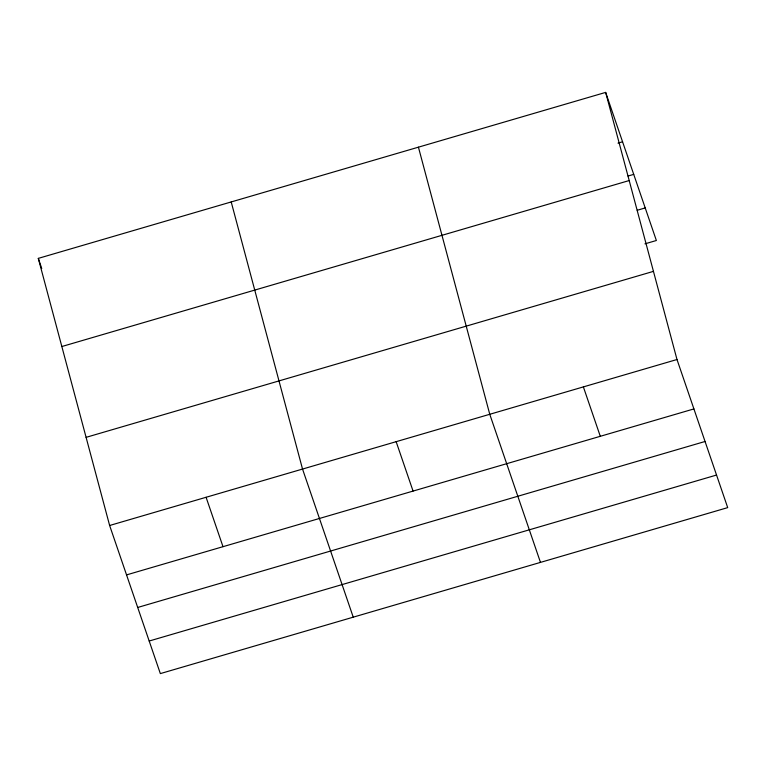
<?xml version="1.0" encoding="UTF-8"?>
<svg xmlns="http://www.w3.org/2000/svg" width="766" height="766" viewBox="0 0 766 766"><rect width="100%" height="100%" fill="white"/><g stroke="black" fill="none" stroke-linecap="round" stroke-linejoin="round"><path stroke-width="1.15" d="M605.657 92.399L676.991 359.513L727.7 507.619L160.343 673.601L109.634 525.495L38.3 258.381L605.657 92.399L656.366 240.505L644.953 243.837M618.009 143.137L622.576 141.796M628.015 176.046L633.731 174.37M61.835 346.529L629.202 180.546M637.226 210.267L645.221 207.931M86.089 437.348L653.455 271.365M109.634 525.495L676.991 359.513M126.543 574.902L693.91 408.92M137.698 607.467L705.055 441.484M149.188 641.027L716.545 475.044M583.376 386.907L600.295 436.304M540.47 562.388L489.761 414.291L418.428 147.177M396.146 441.676L413.065 491.073M353.241 617.166L302.532 469.06L231.208 201.946M206.083 497.278L223.002 546.685M38.3 258.381L41.757 268.493"/></g></svg>
